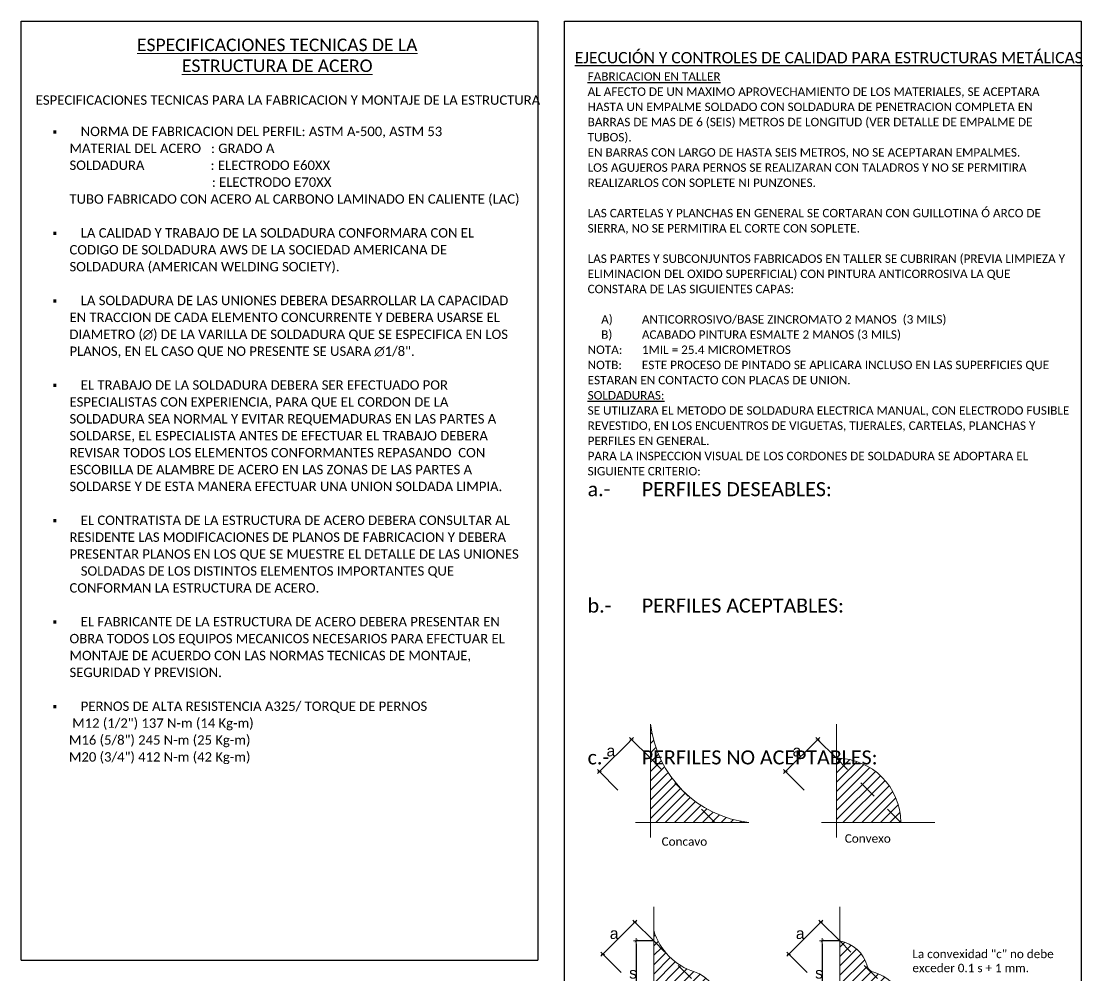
# Model space of a CAD drawing. Header units: millimetres. Extents: x 714.7 to 748.4, y 417.6 to 426.
# Drawn here: x 722.71 to 728.37, y 420.91 to 426 of the extents above; entities that cross this region are included whole.
import ezdxf

# ---------------------------------------------------------------- set-up
doc = ezdxf.new("R2010")
doc.units = ezdxf.units.MM
doc.linetypes.add('HIDDEN', pattern=[0.001905, 0.00127, -0.000635])
for name, color, linetype, lineweight in [('COTAS-01', 1, 'Continuous', 9), ('MK-ACHURADO SOLDADURA', 2, 'Continuous', 9), ('MK-CORREAS Y AMARRES', 50, 'Continuous', 15), ('MK-COTAS SOLDADURA', 251, 'Continuous', 13), ('MK-SOLDADURA EJES', 2, 'Continuous', 15), ('MK1-LINEAS DE TUBO 1', 3, 'Continuous', 13)]:
    doc.layers.add(name, color=color, linetype=linetype, lineweight=lineweight)
doc.layers.add('MK-CUADROS', color=4, linetype='Continuous')
doc.styles.add('ARIAL', font='arial.ttf')
doc.styles.add('cotas', font='trebuc.ttf', dxfattribs={"height": 0.1})
doc.styles.add('ROMANS', font='romans.shx')
doc.styles.get("Standard").update_dxf_attribs({"font": 'arial.ttf'})
doc.dimstyles.new('1-10', dxfattribs={"dimscale": 0.2, "dimtxt": 0.1, "dimasz": 0.1, "dimexe": 0.1, "dimexo": 0.2, "dimgap": 0.05, "dimtad": 1, "dimtih": 1, "dimtoh": 1, "dimlfac": 0.15, "dimzin": 4, "dimdsep": 46, "dimtxsty": 'cotas', "dimblk1": 'TICK1', "dimblk2": 'TICK1', "dimsah": 1, "dimcen": 0.09, "dimclrt": 3, "dimadec": 0, "dimazin": 0, "dimtfac": 1, "dimtmove": 0, "dimatfit": 3, "dimldrblk": 'TICK1', "dimfxl": 0.1, "dimtolj": 1, "dimtzin": 0, "dimarcsym": 0})
pattern_1 = [(45, (-493.9048, -1895.9698), (-0.8320952, 0.8320952), [])]
pattern_2 = [(45, (-494.4847, -1896.5961), (-0.8320952, 0.8320952), [])]

# ---------------------------------------------------------------- blocks, each defined once
blk = doc.blocks.new('ESPECIF')
at = {"layer": 'MK-CUADROS'}
blk.add_line((0, -166.89), (91.85, -166.89), dxfattribs=at)
blk.add_lwpolyline([(0, -166.89), (0, 0), (91.85, 0), (91.85, -166.89)], dxfattribs=at)
at = {"insert": (2.58, -3.09), "char_height": 2, "attachment_point": 1, "style": 'ROMANS'}
blk.add_mtext_dynamic_manual_height_columns('\\pxqc;{\\fCalibri Light|b0|i0|c0|p34;\\H1.1136x;\\L\\C1;ESPECIFICACIONES TECNICAS DE LA\\PESTRUCTURA DE ACERO\\H0.82316x;\\P\\H0.87272x;\\P\\pql;\\H1.044x;\\lESPECIFICACIONES TECNICAS PARA LA FABRICACION Y MONTAJE DE LA ESTRUCTURA\\P\\pqc;\\P\\pi-1.5,l3,a0.66667,sm1.07917,ql;\\fWingdings|b0|i0|c2|p2;§^I\\fCalibri Light|b0|i0|c0|p34;NORMA DE FABRICACION DEL PERFIL: ASTM A-500, ASTM 53\\P\\pi0;MATERIAL DEL ACERO   : GRADO A\\PSOLDADURA                    : ELECTRODO E60XX        \\P                                           : ELECTRODO E70XX\\PTUBO FABRICADO CON ACERO AL CARBONO LAMINADO EN CALIENTE (LAC)\\P\\P\\pi-1.5;\\fWingdings|b0|i0|c2|p2;§^I\\fCalibri Light|b0|i0|c0|p34;LA CALIDAD Y TRABAJO DE LA SOLDADURA CONFORMARA CON EL CODIGO DE SOLDADURA AWS DE LA SOCIEDAD AMERICANA DE SOLDADURA (AMERICAN WELDING SOCIETY).\\P\\pi0;\\P\\pi-1.5;\\fWingdings|b0|i0|c2|p2;§^I\\fCalibri Light|b0|i0|c0|p34;LA SOLDADURA DE LAS UNIONES DEBERA DESARROLLAR LA CAPACIDAD EN TRACCION DE CADA ELEMENTO CONCURRENTE Y DEBERA USARSE EL DIAMETRO (∅) DE LA VARILLA DE SOLDADURA QUE SE ESPECIFICA EN LOS PLANOS, EN EL CASO QUE NO PRESENTE SE USARA ∅1/8".\\P\\pi0;\\P\\pi-1.5;\\fWingdings|b0|i0|c2|p2;§^I\\fCalibri Light|b0|i0|c0|p34;EL TRABAJO DE LA SOLDADURA DEBERA SER EFECTUADO POR ESPECIALISTAS CON EXPERIENCIA, PARA QUE EL CORDON DE LA SOLDADURA SEA NORMAL Y EVITAR REQUEMADURAS EN LAS PARTES A SOLDARSE, EL ESPECIALISTA ANTES DE EFECTUAR EL TRABAJO DEBERA  REVISAR TODOS LOS ELEMENTOS CONFORMANTES REPASANDO  CON ESCOBILLA DE ALAMBRE DE ACERO EN LAS ZONAS DE LAS PARTES A SOLDARSE Y DE ESTA MANERA EFECTUAR UNA UNION SOLDADA LIMPIA.\\P\\pi0;\\P\\pi-1.5;\\fWingdings|b0|i0|c2|p2;§^I\\fCalibri Light|b0|i0|c0|p34;EL CONTRATISTA DE LA ESTRUCTURA DE ACERO DEBERA CONSULTAR AL RESIDENTE LAS MODIFICACIONES DE PLANOS DE FABRICACION Y DEBERA PRESENTAR PLANOS EN LOS QUE SE MUESTRE EL DETALLE DE LAS UNIONES^ISOLDADAS DE LOS DISTINTOS ELEMENTOS IMPORTANTES QUE CONFORMAN LA ESTRUCTURA DE ACERO.\\P\\pi0;\\P\\pi-1.5;\\fWingdings|b0|i0|c2|p2;§^I\\fCalibri Light|b0|i0|c0|p34;EL FABRICANTE DE LA ESTRUCTURA DE ACERO DEBERA PRESENTAR EN OBRA TODOS LOS EQUIPOS MECANICOS NECESARIOS PARA EFECTUAR EL MONTAJE DE ACUERDO CON LAS NORMAS TECNICAS DE MONTAJE, SEGURIDAD Y PREVISION.\\P\\pi0;\\P\\pi-1.5;\\fWingdings|b0|i0|c2|p2;§^I\\fCalibri Light|b0|i0|c0|p34;PERNOS DE ALTA RESISTENCIA A325/ TORQUE DE PERNOS\\P\\pi0,l0;           M12 (1/2") 137 N-m (14 Kg-m)\\P\\pl2.95;M16 (5/8") 245 N-m (25 Kg-m)\\PM20 (3/4") 412 N-m (42 Kg-m)}', width=85.8451, gutter_width=12.5, heights=[0], dxfattribs=at)
blk = doc.blocks.new('DIMTICK')
at = {"color": 2}
for p, q in [((-1, 0), (1, 0)), ((0, 1), (0, -1))]:
    blk.add_line(p, q, dxfattribs=at)
at = {"color": 6, "const_width": 0.2}
blk.add_lwpolyline([(-0.5, 0.5), (0.5, -0.5)], dxfattribs=at)
blk = doc.blocks.new('*D126')
at = {"layer": 'Defpoints', "color": 0, "transparency": 16777216}
for p in [(15.88, 72.55), (12.76, 61.14), (15.88, 61.14)]:
    blk.add_point(p, dxfattribs=at)
at = {"layer": 'MK-COTAS SOLDADURA', "color": 1, "lineweight": -2, "transparency": 16777216}
for p, q in [((15.78, 72.55), (12.67, 72.55)), ((12.76, 72.05), (12.76, 61.64)), ((15.78, 61.14), (12.67, 61.14))]:
    blk.add_line(p, q, dxfattribs=at)
at = {"layer": 'MK-COTAS SOLDADURA', "color": 1, "lineweight": -2, "transparency": 16777216, "xscale": 0.5, "yscale": 0.5, "zscale": 0.5}
for p, rotation in [((12.76, 72.55), 90), ((12.76, 61.14), 270)]:
    blk.add_blockref('DIMTICK', p, dxfattribs=dict(at, rotation=rotation))
at = {"layer": 'MK-COTAS SOLDADURA', "color": 7, "transparency": 16777216, "insert": (12.19, 66.84), "char_height": 2, "attachment_point": 5, "style": 'ARIAL'}
blk.add_mtext('\\A1;s', dxfattribs=at)
blk = doc.blocks.new('TICK1')
at = {"layer": 'COTAS-01'}
blk.add_line((-1, 0), (1, 0), dxfattribs=at)
at = {"layer": 'COTAS-01', "color": 4}
blk.add_line((-0.4, -0.4), (0.4, 0.4), dxfattribs=at)
blk = doc.blocks.new('*D130')
at = {"layer": 'Defpoints', "color": 0, "transparency": 16777216}
for p in [(48.94, 72.55), (45.82, 61.14), (48.94, 61.14)]:
    blk.add_point(p, dxfattribs=at)
at = {"layer": 'MK-COTAS SOLDADURA', "color": 1, "lineweight": -2, "transparency": 16777216}
for p, q in [((48.84, 72.55), (45.73, 72.55)), ((45.82, 72.05), (45.82, 61.64)), ((48.84, 61.14), (45.73, 61.14))]:
    blk.add_line(p, q, dxfattribs=at)
at = {"layer": 'MK-COTAS SOLDADURA', "color": 1, "lineweight": -2, "transparency": 16777216, "xscale": 0.5, "yscale": 0.5, "zscale": 0.5}
for p, rotation in [((45.82, 72.55), 90), ((45.82, 61.14), 270)]:
    blk.add_blockref('DIMTICK', p, dxfattribs=dict(at, rotation=rotation))
at = {"layer": 'MK-COTAS SOLDADURA', "color": 7, "transparency": 16777216, "insert": (45.25, 66.84), "char_height": 2, "attachment_point": 5, "style": 'ARIAL'}
blk.add_mtext('\\A1;s', dxfattribs=at)
blk = doc.blocks.new('*D136')
at = {"layer": 'Defpoints', "color": 0, "transparency": 16777216}
for p in [(45.02, 108.36), (48.36, 105.01), (42.66, 99.3)]:
    blk.add_point(p, dxfattribs=at)
at = {"layer": 'MK-COTAS SOLDADURA', "color": 1, "lineweight": -2, "transparency": 16777216}
for p, q in [((39.66, 103), (44.66, 108)), ((48.29, 105.08), (44.95, 108.42)), ((42.59, 99.37), (39.25, 102.71))]:
    blk.add_line(p, q, dxfattribs=at)
at = {"layer": 'MK-COTAS SOLDADURA', "color": 1, "lineweight": -2, "transparency": 16777216, "xscale": 0.5, "yscale": 0.5, "zscale": 0.5}
for p, rotation in [((45.02, 108.36), 44.99999999988128), ((39.31, 102.65), 224.9999999998813)]:
    blk.add_blockref('DIMTICK', p, dxfattribs=dict(at, rotation=rotation))
at = {"layer": 'MK-COTAS SOLDADURA', "color": 7, "transparency": 16777216, "insert": (41.33, 106.34), "char_height": 2, "attachment_point": 5, "style": 'ARIAL'}
blk.add_mtext('\\A1;a', dxfattribs=at)
blk = doc.blocks.new('*D137')
at = {"layer": 'Defpoints', "color": 0, "transparency": 16777216}
for p in [(11.95, 108.36), (15.3, 105.01), (9.59, 99.3)]:
    blk.add_point(p, dxfattribs=at)
at = {"layer": 'MK-COTAS SOLDADURA', "color": 1, "lineweight": -2, "transparency": 16777216}
for p, q in [((6.6, 103), (11.6, 108)), ((15.23, 105.08), (11.89, 108.42)), ((9.52, 99.37), (6.18, 102.71))]:
    blk.add_line(p, q, dxfattribs=at)
at = {"layer": 'MK-COTAS SOLDADURA', "color": 1, "lineweight": -2, "transparency": 16777216, "xscale": 0.5, "yscale": 0.5, "zscale": 0.5}
for p, rotation in [((11.95, 108.36), 44.99999999995433), ((6.25, 102.65), 224.9999999999543)]:
    blk.add_blockref('DIMTICK', p, dxfattribs=dict(at, rotation=rotation))
at = {"layer": 'MK-COTAS SOLDADURA', "color": 7, "transparency": 16777216, "insert": (8.26, 106.34), "char_height": 2, "attachment_point": 5, "style": 'ARIAL'}
blk.add_mtext('\\A1;a', dxfattribs=at)
blk = doc.blocks.new('*D138')
at = {"layer": 'Defpoints', "color": 0, "transparency": 16777216}
for p in [(12.53, 75.9), (15.88, 72.55), (10.17, 66.84)]:
    blk.add_point(p, dxfattribs=at)
at = {"layer": 'MK-COTAS SOLDADURA', "color": 1, "lineweight": -2, "transparency": 16777216}
for p, q in [((7.18, 70.55), (12.18, 75.54)), ((15.81, 72.62), (12.47, 75.96)), ((10.1, 66.92), (6.76, 70.26))]:
    blk.add_line(p, q, dxfattribs=at)
at = {"layer": 'MK-COTAS SOLDADURA', "color": 1, "lineweight": -2, "transparency": 16777216, "xscale": 0.5, "yscale": 0.5, "zscale": 0.5}
for p, rotation in [((12.53, 75.9), 44.99999999997033), ((6.83, 70.19), 224.9999999999703)]:
    blk.add_blockref('DIMTICK', p, dxfattribs=dict(at, rotation=rotation))
at = {"layer": 'MK-COTAS SOLDADURA', "color": 7, "transparency": 16777216, "insert": (8.84, 73.88), "char_height": 2, "attachment_point": 5, "style": 'ARIAL'}
blk.add_mtext('\\A1;a', dxfattribs=at)
blk = doc.blocks.new('*D139')
at = {"layer": 'Defpoints', "color": 0, "transparency": 16777216}
for p in [(45.6, 75.9), (48.94, 72.55), (43.24, 66.84)]:
    blk.add_point(p, dxfattribs=at)
at = {"layer": 'MK-COTAS SOLDADURA', "color": 1, "lineweight": -2, "transparency": 16777216}
for p, q in [((40.24, 70.55), (45.24, 75.54)), ((48.87, 72.62), (45.53, 75.96)), ((43.17, 66.92), (39.83, 70.26))]:
    blk.add_line(p, q, dxfattribs=at)
at = {"layer": 'MK-COTAS SOLDADURA', "color": 1, "lineweight": -2, "transparency": 16777216, "xscale": 0.5, "yscale": 0.5, "zscale": 0.5}
for p, rotation in [((45.6, 75.9), 44.99999999989726), ((39.89, 70.19), 224.9999999998972)]:
    blk.add_blockref('DIMTICK', p, dxfattribs=dict(at, rotation=rotation))
at = {"layer": 'MK-COTAS SOLDADURA', "color": 7, "transparency": 16777216, "insert": (41.91, 73.88), "char_height": 2, "attachment_point": 5, "style": 'ARIAL'}
blk.add_mtext('\\A1;a', dxfattribs=at)
blk = doc.blocks.new('TEXTO 3.1')
at = {"layer": 'MK-ACHURADO SOLDADURA'}
h = blk.add_hatch(dxfattribs=at)
h.set_pattern_fill('LINE,_O', color=256, scale=9.414082, angle=45)
h.set_pattern_definition(pattern_2)
h.paths.add_polyline_path([(15.299, 105.009), (15.299, 93.598), (26.711, 93.598)])
h.paths.add_polyline_path([(21.005, 99.304, -0.1687011), (15.299, 111.081), (15.299, 105.009)])
h.paths.add_polyline_path([(21.005, 99.304), (26.711, 93.598), (32.782, 93.598, -0.1687011)])
h = blk.add_hatch(dxfattribs=at)
h.set_pattern_fill('LINE,_O', color=256, scale=9.414082, angle=45)
h.set_pattern_definition(pattern_2)
h.paths.add_polyline_path([(48.363, 105.009), (48.363, 93.598), (59.775, 93.598)], flags=17)
h.paths.add_polyline_path([(59.775, 93.598, 0.4142136), (48.363, 105.009)])
h = blk.add_hatch(dxfattribs=at)
h.set_pattern_fill('LINE,_O', color=256, scale=9.414082, angle=45)
h.set_pattern_definition(pattern_1)
h.paths.add_polyline_path([(18.915, 69.514, -0.0173959), (18.373, 70.056), (15.879, 72.55), (15.879, 61.139), (27.29, 61.139)])
h.paths.add_polyline_path([(18.373, 70.056, -0.1152509), (15.879, 74.401), (15.879, 72.55)])
h.paths.add_polyline_path([(27.29, 61.139, 0.3377922), (23.115, 67.065, -0.1117511), (18.915, 69.514)])
h = blk.add_hatch(dxfattribs=at)
h.set_pattern_fill('LINE,_O', color=256, scale=9.414082, angle=45)
h.set_pattern_definition(pattern_1)
h.paths.add_polyline_path([(48.943, 72.55), (48.943, 61.139), (60.355, 61.139)], flags=16)
h.paths.add_polyline_path([(60.355, 61.139, 0.2890139), (54.612, 67.108, -0.2177281), (53.795, 68.099, 0.2917495), (48.943, 72.55)])
at = {"layer": 'MK-CORREAS Y AMARRES'}
for centre, radius, start, end in [((35.108, 113.407), 19.945, 186.6972, 263.3028), ((48.363, 93.598), 11.412, 0, 90), ((26.427, 77.568), 11.013, 196.70925, 252.49887), ((47.88, 66.521), 6.122, 14.9374, 79.99572), ((55.288, 68.498), 1.545, 194.9374, 244.07019), ((21.318, 61.364), 5.977, 357.8406, 72.49887), ((52.752, 59.571), 7.763, 11.65108, 76.13119)]:
    blk.add_arc(centre, radius, start, end, dxfattribs=at)
at = {"layer": 'MK-CUADROS'}
blk.add_lwpolyline([(0, 236.028), (91.847, 236.028), (91.847, -3.687), (0, -3.687)], close=True, dxfattribs=at)
at = {"layer": 'MK-SOLDADURA EJES'}
for p, q in [((15.299, 111.081), (15.299, 90.908)), ((48.363, 111.081), (48.363, 90.908)), ((12.609, 93.598), (32.782, 93.598)), ((45.673, 93.598), (65.847, 93.598)), ((15.879, 78.622), (15.879, 58.449)), ((48.943, 78.622), (48.943, 58.449))]:
    blk.add_line(p, q, dxfattribs=at)
at = {"layer": 'MK-SOLDADURA EJES', "linetype": 'HIDDEN', "ltscale": 0.5}
for p, q in [((26.711, 93.598), (15.299, 105.009)), ((59.775, 93.598), (48.363, 105.009)), ((27.29, 61.139), (15.879, 72.55)), ((60.355, 61.139), (48.943, 72.55))]:
    blk.add_line(p, q, dxfattribs=at)
at = {"attachment_point": 1}
for s, width, heights, insert, char_height in [('\\pxa0.66667,sm1.07917,qc;{\\fCalibri Light|b0|i0|c0|p34;\\H0.82944x;\\L\\C1;EJECUCIÓN Y CONTROLES DE CALIDAD PARA ESTRUCTURAS METÁLICAS\\P\\pql;\\H0.75x;FABRICACION EN TALLER\\P\\lAL AFECTO DE UN MAXIMO APROVECHAMIENTO DE LOS MATERIALES, SE ACEPTARA HASTA UN EMPALME SOLDADO CON SOLDADURA DE PENETRACION COMPLETA EN BARRAS DE MAS DE 6 (SEIS) METROS DE LONGITUD (VER DETALLE DE EMPALME DE TUBOS).\\P\\pa0.25;EN BARRAS CON LARGO DE HASTA SEIS METROS, NO SE ACEPTARAN EMPALMES.\\PLOS AGUJEROS PARA PERNOS SE REALIZARAN CON TALADROS Y NO SE PERMITIRA REALIZARLOS CON SOPLETE NI PUNZONES.\\P\\PLAS CARTELAS Y PLANCHAS EN GENERAL SE CORTARAN CON GUILLOTINA Ó ARCO DE SIERRA, NO SE PERMITIRA EL CORTE CON SOPLETE.\\P\\PLAS PARTES Y SUBCONJUNTOS FABRICADOS EN TALLER SE CUBRIRAN (PREVIA LIMPIEZA Y ELIMINACION DEL OXIDO SUPERFICIAL) CON PINTURA ANTICORROSIVA LA QUE CONSTARA DE LAS SIGUIENTES CAPAS:\\P\\P\\pi-3,l4,s*,q*,t4;A)^IANTICORROSIVO/BASE ZINCROMATO 2 MANOS  (3 MILS)\\PB)^IACABADO PINTURA ESMALTE 2 MANOS (3 MILS)\\P\\pi0,l0,b1,sm1.07917,tz;NOTA:^I1MIL = 25.4 MICROMETROS\\PNOTB:^IESTE PROCESO DE PINTADO SE APLICARA INCLUSO EN LAS SUPERFICIES QUE ESTARAN EN CONTACTO CON PLACAS DE UNION.\\P\\pql;\\LSOLDADURAS:\\P\\lSE UTILIZARA EL METODO DE SOLDADURA ELECTRICA MANUAL, CON ELECTRODO FUSIBLE REVESTIDO, EN LOS ENCUENTROS DE VIGUETAS, TIJERALES, CARTELAS, PLANCHAS Y PERFILES EN GENERAL.\\PPARA LA INSPECCION VISUAL DE LOS CORDONES DE SOLDADURA SE ADOPTARA EL SIGUIENTE CRITERIO:\\P\\H1.66667x;a.-^IPERFILES DESEABLES:\\P\\P\\P\\P\\pb0.25,s*,q*;\\H0.6x;\\P\\pb1,sm1.07917,ql;\\H1.66667x;b.-^IPERFILES ACEPTABLES:\\P\\pb0.25,s*,q*;\\P\\P\\P\\P\\P\\pb1,sm1.07917,ql;c.-^IPERFILES NO ACEPTABLES:}', 85.74383, [195.152], (4.124, 230.555), 2.411257), ('{\\fCalibri Light|b0|i0|c0|p34;\\C1;Concavo}', 15.86431, [0], (17.275, 90.971), 1.5), ('{\\fCalibri Light|b0|i0|c0|p34;\\C1;Convexo}', 15.86431, [0], (49.836, 91.515), 1.5), ('{\\fCalibri Light|b0|i0|c0|p34;\\C1;La convexidad "c" no debe exceder 0.1 s + 1 mm.}', 32.95081, [6.348], (61.854, 70.991), 1.5)]:
    blk.add_mtext_dynamic_manual_height_columns(s, width=width, gutter_width=12.5, heights=heights, dxfattribs=dict(at, insert=insert, char_height=char_height))
at = {"layer": 'MK-COTAS SOLDADURA'}
for p1, p2, picture, middle in [((9.593, 99.304), (15.299, 105.009), '*D137', (8.263, 106.34)), ((42.657, 99.304), (48.363, 105.009), '*D136', (41.327, 106.34)), ((10.173, 66.845), (15.879, 72.55), '*D138', (8.843, 73.881)), ((43.237, 66.845), (48.943, 72.55), '*D139', (41.907, 73.881))]:
    dim = blk.add_aligned_dim(p1=p1, p2=p2, distance=4.734, text='a', dimstyle='1-10', override={"dimtxt": 2, "dimasz": 0.5}, dxfattribs=at)
    dim.commit()
    dim.dimension.update_dxf_attribs({"geometry": picture, "text_midpoint": middle})
for base, p1, p2, picture, middle in [((12.76, 61.139), (15.879, 72.55), (15.879, 61.139), '*D126', (12.187, 66.845)), ((45.825, 61.139), (48.943, 72.55), (48.943, 61.139), '*D130', (45.251, 66.845))]:
    dim = blk.add_linear_dim(base=base, p1=p1, p2=p2, angle=90, text='s', dimstyle='1-10', override={"dimtxt": 2, "dimasz": 0.5}, dxfattribs=at)
    dim.commit()
    dim.dimension.update_dxf_attribs({"geometry": picture, "text_midpoint": middle})

msp = doc.modelspace()

# ---------------------------------------------------------------- block references
at = {"xscale": 0.03000000000000001, "yscale": 0.03000000000000001, "zscale": 0.03000000000000001}
msp.add_blockref('TEXTO 3.1', (725.6099, 418.9158), dxfattribs=at)
at = {"layer": 'MK1-LINEAS DE TUBO 1', "xscale": 0.03000000000000001, "yscale": 0.03000000000000001, "zscale": 0.03000000000000001}
msp.add_blockref('ESPECIF', (722.7133, 425.9967), dxfattribs=at)

doc.saveas('drawing.dxf')
